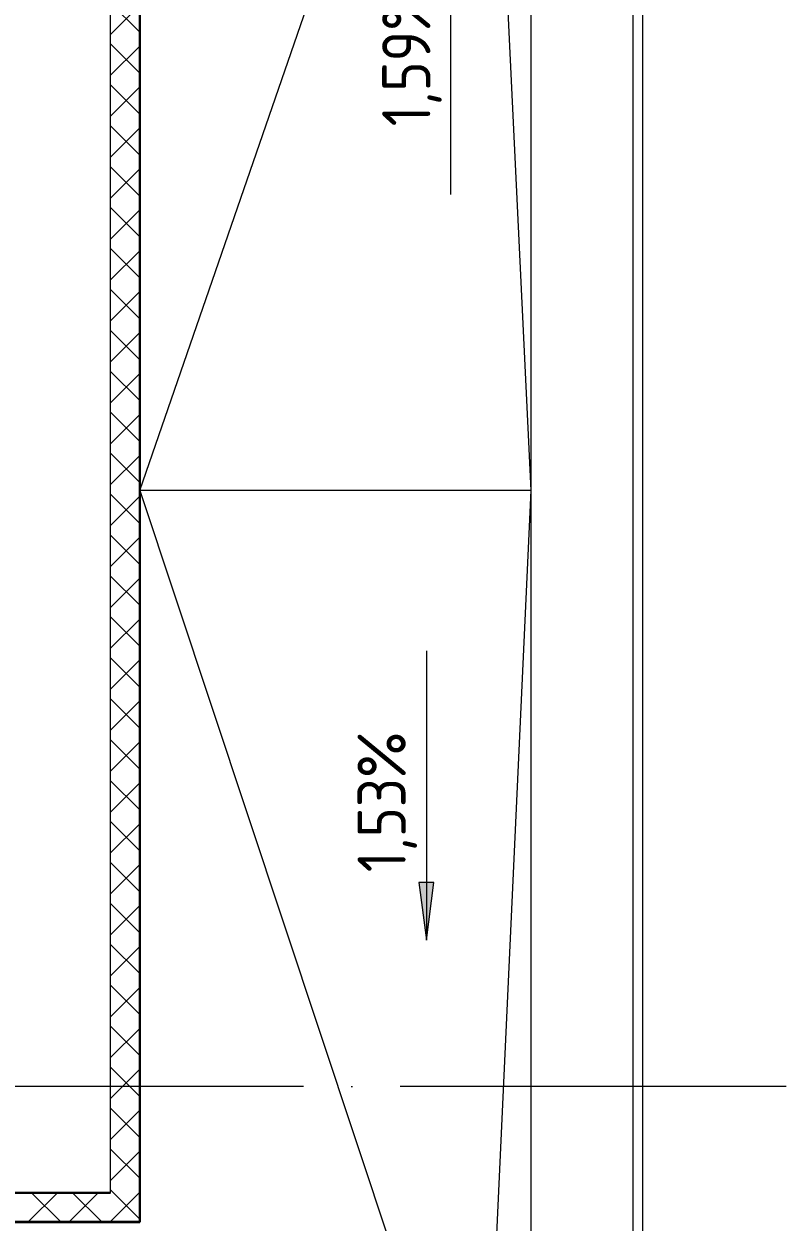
# Model space of a CAD drawing. Header units: millimetres. Extents: x -695119 to 412940, y -249585 to 622758.
# Drawn here: x 322892 to 326841, y 95210 to 101419 of the extents above; entities that cross this region are included whole.
import ezdxf

# ---------------------------------------------------------------- set-up
doc = ezdxf.new("R2010")
doc.units = ezdxf.units.MM
doc.linetypes.add('ADSK_Линия сетки', pattern=[25, 20, -2.5, 0, -2.5])
for name, color, linetype, lineweight in [('Крыша', 252, 'Continuous', 9), ('Оси', 252, 'Continuous', 9), ('Размеры', 7, 'Continuous', 9), ('Стены внутренние', 252, 'Continuous', 18), ('Стены штриховка', 7, 'Continuous', 9)]:
    doc.layers.add(name, color=color, linetype=linetype, lineweight=lineweight)
doc.styles.add('GOST Common_2', font='', dxfattribs={"width": 0.9, "height": 250})
doc.styles.get('GOST Common_2').set_extended_font_data('GOST type B')

# ---------------------------------------------------------------- blocks, each defined once
blk = doc.blocks.new('план 2 этажа')
at = {"layer": 'Размеры', "true_color": 0x636466}
blk.add_hatch(color=251, dxfattribs=at).paths.add_polyline_path([(324977, 96670), (325016.4, 96970), (324937.5, 96970)])
at = {"layer": 'Крыша', "color": 251, "true_color": 0x636466}
for p, q in [((323492.8, 99001.9), (325216, 103994.8)), ((325520.8, 99001.9), (325281.5, 103985.2)), ((323492.8, 99001.9), (323492.8, 99001.9)), ((325520.8, 99001.9), (323492.8, 99001.9)), ((323492.8, 99001.9), (325217.5, 93809.1)), ((325281.2, 93818.1), (325520.8, 99001.9)), ((325520.8, 99001.9), (325520.8, 99001.9)), ((325520.8, 99001.9), (325520.8, 99001.9)), ((323492.8, 95209.6), (323492.8, 95209.6))]:
    blk.add_line(p, q, dxfattribs=at)
at = {"layer": 'Оси', "color": 251, "linetype": 'ADSK_Линия сетки', "ltscale": 100, "true_color": 0x636466}
blk.add_line((326840.8, 95911.6), (255118.5, 95911.6), dxfattribs=at)
at = {"layer": 'Размеры', "color": 251, "lineweight": 20, "true_color": 0x636466}
for p, q in [((325104.6, 100535.5), (325104.6, 102035.5)), ((324977, 98170), (324977, 96670))]:
    blk.add_line(p, q, dxfattribs=at)
at = {"layer": 'Размеры', "color": 251, "true_color": 0x636466}
for p, q in [((325016.4, 96970), (324937.5, 96970)), ((324937.5, 96970), (324977, 96670)), ((324977, 96670), (325016.4, 96970))]:
    blk.add_line(p, q, dxfattribs=at)
at = {"layer": 'Стены внутренние', "color": 251, "lineweight": 30, "true_color": 0x636466}
for p, q in [((323492.8, 95209.6), (323492.8, 108013.6)), ((322790.8, 95361.6), (323340.8, 95361.6)), ((323492.8, 95209.6), (322090.8, 95209.6))]:
    blk.add_line(p, q, dxfattribs=at)
at = {"layer": 'Стены внутренние', "color": 251, "true_color": 0x636466}
for p, q in [((323340.8, 95361.6), (323340.8, 107311.6)), ((325520.8, 91211.6), (325520.8, 106013.6)), ((326047.8, 91211.6), (326047.8, 106013.6)), ((326097.8, 106013.6), (326097.8, 91211.6))]:
    blk.add_line(p, q, dxfattribs=at)
at = {"layer": 'Стены внутренние', "color": 251, "linetype": 'Continuous', "lineweight": 9, "true_color": 0x636466}
for p, q in [((323490.8, 101377.7), (323340.8, 101527.7)), ((323340.8, 101365), (323490.8, 101515)), ((323490.8, 101165.6), (323340.8, 101315.6)), ((323340.8, 101152.9), (323490.8, 101302.9)), ((323492.8, 101256.8), (323490.8, 101253.3)), ((323490.8, 100953.4), (323340.8, 101103.4)), ((323340.8, 100940.8), (323490.8, 101090.8)), ((323490.8, 101074.6), (323492.8, 101074.6)), ((323490.8, 100741.3), (323340.8, 100891.3)), ((323340.8, 100728.6), (323490.8, 100878.6)), ((323490.8, 100871.4), (323492.8, 100871.4)), ((323490.8, 100529.2), (323340.8, 100679.2)), ((323340.8, 100516.5), (323490.8, 100666.5)), ((323490.8, 100566.6), (323492.8, 100566.6)), ((323490.8, 100317.1), (323340.8, 100467.1)), ((323340.8, 100304.4), (323490.8, 100454.4)), ((323492.4, 100297), (323490.8, 100299.8)), ((323490.8, 100104.9), (323340.8, 100254.9)), ((323340.8, 100092.2), (323490.8, 100242.2)), ((323490.8, 99892.8), (323340.8, 100042.8)), ((323340.8, 99880.1), (323490.8, 100030.1)), ((323490.8, 99957), (323492.8, 99957)), ((323490.8, 99680.7), (323340.8, 99830.7)), ((323340.8, 99668), (323490.8, 99818)), ((323490.8, 99753.8), (323492.8, 99753.8)), ((323490.8, 99468.5), (323340.8, 99618.5)), ((323340.8, 99455.8), (323490.8, 99605.8)), ((323490.8, 99449), (323492.8, 99449)), ((323490.8, 99256.4), (323340.8, 99406.4)), ((323340.8, 99243.7), (323490.8, 99393.7)), ((323490.8, 99044.3), (323340.8, 99194.3)), ((323340.8, 99031.6), (323490.8, 99181.6)), ((323490.8, 98832.1), (323340.8, 98982.1)), ((323492.8, 99021.6), (323490.8, 99018.1)), ((323340.8, 98819.4), (323490.8, 98969.4)), ((323490.8, 98839.4), (323492.8, 98839.4)), ((323490.8, 98620), (323340.8, 98770)), ((323340.8, 98607.3), (323490.8, 98757.3)), ((323490.8, 98636.2), (323492.8, 98636.2)), ((323490.8, 98407.9), (323340.8, 98557.9)), ((323340.8, 98395.2), (323490.8, 98545.2)), ((323492.8, 98412), (323491.1, 98408.9)), ((323490.8, 98195.7), (323340.8, 98345.7)), ((323340.8, 98183.1), (323490.8, 98333.1)), ((323490.8, 98331.4), (323492.8, 98331.4)), ((323490.8, 97983.6), (323340.8, 98133.6)), ((323340.8, 97970.9), (323490.8, 98120.9)), ((323490.8, 97771.5), (323340.8, 97921.5)), ((323340.8, 97758.8), (323490.8, 97908.8)), ((323492.8, 97858), (323490.8, 97861.4)), ((323490.8, 97559.3), (323340.8, 97709.3)), ((323340.8, 97546.7), (323490.8, 97696.7)), ((323490.8, 97721.8), (323492.8, 97721.8)), ((323492.8, 97599.2), (323490.8, 97595.7)), ((323490.8, 97347.2), (323340.8, 97497.2)), ((323490.8, 97518.6), (323492.8, 97518.6)), ((323340.8, 97334.5), (323490.8, 97484.5)), ((323490.8, 97135.1), (323340.8, 97285.1)), ((323340.8, 97122.4), (323490.8, 97272.4)), ((323490.8, 97213.8), (323492.8, 97213.8)), ((323490.8, 96922.9), (323340.8, 97072.9)), ((323340.8, 96910.3), (323490.8, 97060.3)), ((323490.8, 96710.8), (323340.8, 96860.8)), ((323340.8, 96698.1), (323490.8, 96848.1)), ((323490.8, 96498.7), (323340.8, 96648.7)), ((323340.8, 96486), (323490.8, 96636)), ((323490.8, 96604.2), (323492.8, 96604.2)), ((323490.8, 96286.5), (323340.8, 96436.5)), ((323340.8, 96273.9), (323490.8, 96423.9)), ((323490.8, 96401), (323492.8, 96401)), ((323490.8, 96074.4), (323340.8, 96224.4)), ((323340.8, 96061.7), (323490.8, 96211.7)), ((323490.8, 96096.2), (323492.8, 96096.2)), ((323490.8, 95862.3), (323340.8, 96012.3)), ((323340.8, 95849.6), (323490.8, 95999.6)), ((323490.8, 95650.1), (323340.8, 95800.1)), ((323340.8, 95637.5), (323490.8, 95787.5)), ((323490.8, 95438), (323340.8, 95588)), ((323340.8, 95425.3), (323490.8, 95575.3)), ((323492.8, 95622.8), (323490.8, 95626.2)), ((323490.8, 95486.6), (323492.8, 95486.6)), ((322915, 95211.6), (323065, 95361.6)), ((323080.8, 95211.6), (322930.8, 95361.6)), ((323127.1, 95211.6), (323277.1, 95361.6)), ((323292.9, 95211.6), (323142.9, 95361.6)), ((323490.8, 95225.9), (323340.8, 95375.9)), ((323340.8, 95213.2), (323490.8, 95363.2)), ((323492.8, 95364), (323490.8, 95360.5)), ((323490.8, 95283.4), (323492.8, 95283.4)), ((323339.2, 95211.6), (323340.8, 95213.2))]:
    blk.add_line(p, q, dxfattribs=at)
at = {"layer": 'Стены штриховка', "color": 251, "true_color": 0x636466}
for p, q in [((323490.8, 95209.6), (323490.8, 108013.6)), ((323492.8, 95211.6), (322092.8, 95211.6))]:
    blk.add_line(p, q, dxfattribs=at)
at = {"layer": 'Размеры', "color": 251, "true_color": 0x636466, "style": 'GOST Common_2', "width": 0.9}
for s, p in [('1,59%%%', (324997.9, 100888.4)), ('1,53%%%', (324870.2, 97022.9))]:
    blk.add_text(s, height=250, rotation=90, dxfattribs=at).set_placement(p)

msp = doc.modelspace()

# ---------------------------------------------------------------- block references
msp.add_blockref('план 2 этажа', (0, 0))

doc.saveas('drawing.dxf')
